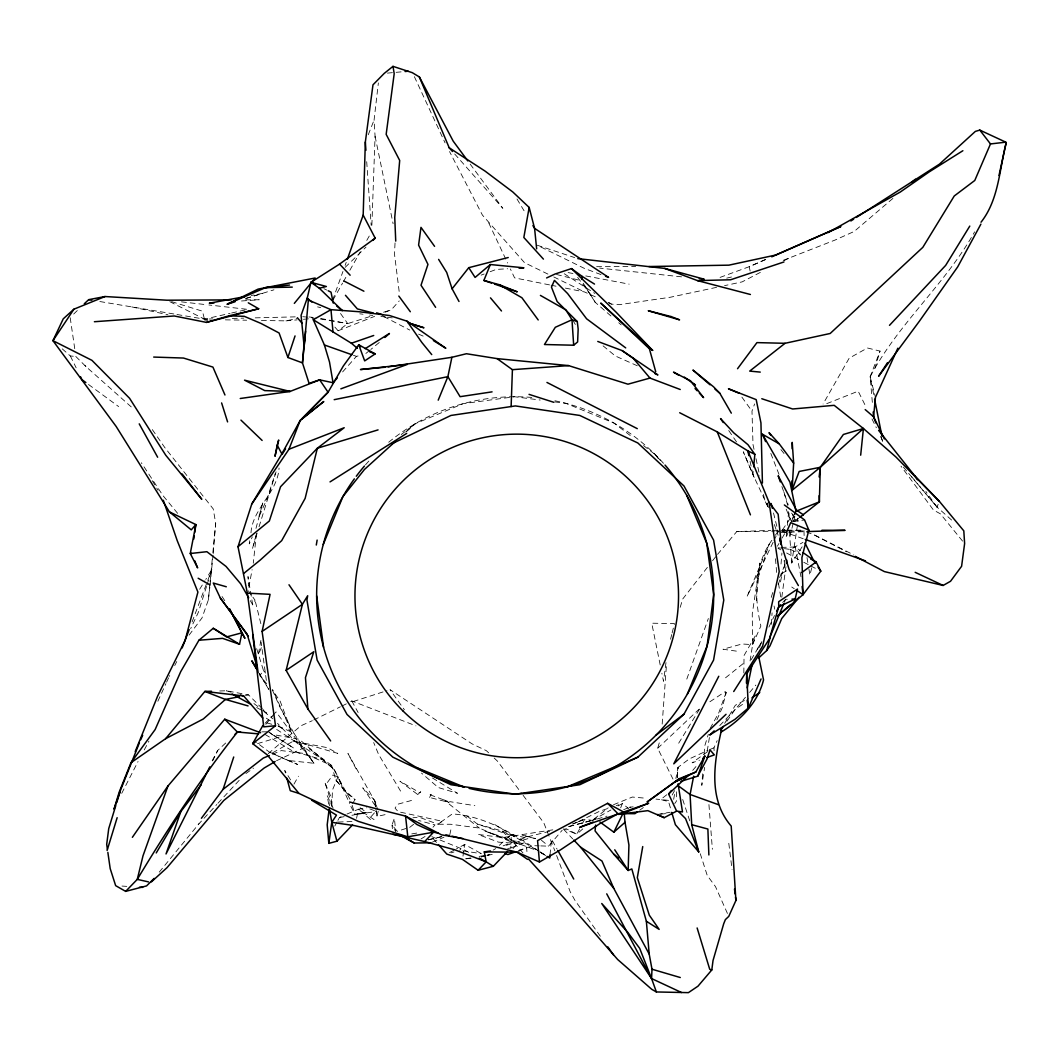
<?xml version="1.0" encoding="UTF-8"?>
<svg xmlns="http://www.w3.org/2000/svg" width="1059" height="1059" viewBox="0 0 1059 1059"><rect width="100%" height="100%" fill="white"/><g stroke="black" fill="none" stroke-linecap="round" stroke-linejoin="round"><path stroke-width="0.75" stroke-dasharray="5 3.75" d="M331.785 806.534L332.473 790.027L337.94 776.869L331.692 765.511L309.678 748.912L334.67 769.88L349.589 803.45M676.436 791.814L676.37 801.253L674.755 803.582M743.828 672.928L744.053 655.508L755.398 635.612L752.605 644.627L749.891 662.14M371.868 225.249L375.071 136.254L374.079 120.064L378.367 82.92M507.698 848.458L510.822 848.007L511.312 834.333L528.415 838.49L505.09 845.717M485.856 855.831L481.342 856.877L481.488 853.713L464.663 844.447L456.429 848.894M395.047 242.935L394.478 254.014L399.6 294.918M771.415 624.333L772.064 612.843M662.179 724.078L666.601 663M377.719 809.632L374.701 800.419L362.747 787.817L375.614 806.151L375.839 802.987L347.948 753.492L356.115 768.9M736.362 651.126L722.966 649.246L742.068 643.991L752.605 644.627L760.865 626.015C754.167 597.633 754.034 564.818 771.839 540.302M702.646 773.838L701.786 785.341L704.632 767.404M704.142 754.114L704.764 745.893L708.339 734.271M677.244 777.716L678.064 767.325L689.21 758.959L708.034 750.262M677.257 777.213L678.064 767.325L675.867 778.524M210.026 585.521L213.044 555.181M213.177 553.579L215.679 523.172L213.216 508.916L164.727 447.467L150.603 427.121M781.026 564.01L781.939 552.983M256.477 533.524L253.273 563.229M550.031 854.878L551.501 839.125L557.06 849.106M756.338 600.705L759.912 563.017L752.261 613.902L752.605 644.627M786.731 531.658L786.135 537.985L788.187 531.817M787.327 525.343L788.677 511.126M189.084 635.122L202.004 617.94L208.371 599.871L209.934 583.549M210.079 581.921L212.263 559.073M212.885 552.546L215.679 523.172M753.201 471.467L752.909 474.578L767.735 506.162M208.371 599.871L209.841 587.123M329.548 805.78L330.342 799.439L325.166 783.276L326.556 783.66L332.844 775.042L337.94 776.869L350.794 800.842M665.992 662.59L663.503 681.308L661.862 673.246M781.794 597.25L785.95 566.644M802.126 546.801L791.708 563.004L797.559 524.562M249.739 540.739L249.249 543.916L252.307 536.86M250.983 532.796C252.492 508.505 277.524 492.912 279.06 468.065M707.227 751.096L709.57 736.429M462.982 856.135L464.663 844.447L459.659 850.337M673.67 799.333L674.993 791.589M260.885 640.391L258.264 654.859L261.983 646.255M248.878 587.295L252.108 569.649M429.623 797.48L431.039 794.356L429.623 797.48L448.606 802.312L449.996 801.676L474.856 805.687M780.509 581.881L782.191 573.276L787.711 570.179M356.565 818.329L358.471 809.235L366.758 807.792M449.797 834.744L451.584 826.311M378.222 811.168L376.964 816.463L387.581 814.08M791.708 563.004L789.789 537.178L793.284 522.815M793.681 521.213L794.846 516.435M811.75 567.77L809.936 575.13L808.599 567.134M670.572 639.199L671.737 634.526M672.134 632.964L674.464 623.619L651.748 623.195L660.564 666.786M256.066 535.06L252.439 548.787L257.165 533.061M255.974 528.401L262.751 503.012L258.555 517.838L267.265 498.193L275.366 473.267M672.981 779.08L657.679 748.303L660.194 739.685M872.338 402.38L870.141 376.752L874.986 368.055L880.042 351.098L867.427 347.987L849.186 358.18L823.081 404.008M259.045 526.773L276.068 471.837M771.27 597.355L773.096 591.306M206.545 586.395L198.324 612.38L190.673 628.609M207.021 584.872L211.853 569.583L205.764 579.419M757.9 578.386L769.178 544.127L746.939 596.786L773.269 541.956M791.761 521.015L793.284 516.382M680.209 607.297L682.671 599.05L708.564 565.863M778.193 584.515L785.209 564.765M686.801 679.084L708.352 618.522M332.632 300.121L342.944 271.475M345.115 265.412L346.214 262.367M754.021 449.334L753.015 444.648L751.983 411.13L754.617 403.942M192.089 621.937L207.207 581.907M207.789 580.358L211.853 569.583M873.649 394.398L870.141 376.752L880.042 351.098M368.254 134.771L374.079 120.064M620.653 807.845L622.388 803.529L628.636 808.613M759.488 647.446L761.275 643.065M786.162 509.154L791.55 521.756L793.972 515.892M779.609 577.552L784.64 565.374L784.335 560.688M784.348 602.319L785.606 599.301L788.783 599.222M951.617 520.048L936.99 507.062L939.412 501.41M716.877 719.882L722.198 707.849L726.262 692.401L725.124 691.699L707.994 703.017M714.11 750.632L713.965 747.813L717.168 740.678M157.857 701.243L165.906 683.664M166.581 682.195L168.593 677.8M773.983 540.474L778.246 531.578M212.674 760.918L217.677 750.513L228.122 740.731M768.887 627.113L774.5 615.531M121.719 793.35L138.041 761.527M250.308 600.625L252.704 604.835L255.02 600.149L252.174 596.164M174.722 665.582L176.774 661.544M579.683 828.76L576.824 834.201L563.626 828.813M582.556 823.32L584.714 819.242L592.299 820.407L606.979 816.145M144.249 749.904L148.922 741.181M212.197 760.693L217.677 750.513M672.161 795.018L675.748 788.412M334.79 826.06L337.133 821.784M337.914 820.354L339.476 817.508L345.446 814.755M710.126 728.446L718.836 712.707L726.064 692.573L725.124 691.699M293.978 784.11L298.439 776.234M332.897 300.2L342.573 283.11M343.381 281.694L346.611 275.989M349.841 270.297L360.325 251.79M366.785 240.393L370.015 234.701M777.412 546.179L778.974 543.466M782.124 538.038L785.262 532.611M724.674 723.376L735.303 705.281L748.25 698.49M169.268 676.344L169.718 675.576M751.175 659.691L761.871 641.595M757.185 649.26L761.09 642.879M678.687 743.206L700.092 708.233M352.528 803.635L355.043 799.558L343.315 788.942L335.796 779.94L331.692 765.511L303.959 753.439L281.363 750.593L270.826 754.935M199.661 589.254L204.89 580.822M874.986 368.055C903.367 319.156 946.931 281.376 974.611 231.855M417.749 794.528L420.767 791.748L417.749 794.528L399.931 781.211L419.179 792.344M782.442 529.871L793.045 514.343M726.937 721.232L735.092 709.517L745.47 697.299M775.4 535.192L778.074 531.366M712.548 560.754L716.533 555.644M717.539 554.373L736.746 531.605L770.846 530.387M256.662 648.651L263.545 670.718L259.72 675.523L266.828 683.876L261.11 642.006M159.247 872.126L199.026 823.69L216.83 804.469M265.796 724.369L274.029 714.388M749.626 692.414L755.861 685.08M692.732 770.37L697.788 764.413M432.985 827.211L434.971 824.908L418.517 820.447M540.778 845.903L548.602 846.167L562.21 830.23M512.993 848.669L516.064 845.161M342.613 371.934L356.446 356.353L360.537 355.4M385.251 312.167L391.327 309.771L399.23 300.928M782.654 602.531L785.606 599.301M217.942 803.265L240.194 779.239M719.763 725.574L735.092 709.517L745.483 702.329M265.081 723.244L271.686 716.427M272.785 715.302L276.095 711.886L313.927 763.287L287.81 760.415L269.37 752.089L255.709 741.869M73.706 314.046L78.419 309.466M345.181 267.331L365.964 247.144M657.679 748.303L698.914 709.358M198.245 824.418L199.026 823.69M499.358 845.32L511.312 834.333M582.781 828.893L576.824 834.201L565.691 828.495M379.268 342.494L370.822 349.47M406.722 431.331L415.34 423.666L463.154 403.678L514.515 396.741L540.209 400.037M268.192 753.664L300.849 725.812L312.326 720.689M405.597 432.059L415.34 423.666L401.242 434.547M892.909 198.417L854.176 231.458L835.008 240.075L782.416 260.66M725.534 677.813L743.987 662.947M365.871 353.454L369.591 350.463M781.966 531.446L784.547 529.394M794.859 521.24L798.738 518.169M568.974 826.549L592.299 820.407L608.197 807.832M666.773 794.74L660.723 799.532L655.984 799.108M413.606 824.312L409.926 827.211L397.35 831.275M334.882 327.099L338.112 330.752L347.709 323.604L372.636 315.701M639.742 810.175L643.369 807.54M707.452 751.744L692.096 762.824L699.509 760.177M245.926 773.533L253.551 768.132M350.741 701.667L351.813 700.926L415.922 725.852M421.032 838.927L425.069 836.464M276.518 760.746L309.599 745.165L337.755 753.386L327.337 747.667L293.25 741.168L270.442 754.021M791.55 521.756L798.155 517.93M784.401 548.628L790.623 549.489L802.947 542.367M493.137 850.112L495.758 848.603M592.299 820.407L610.924 809.963M618.085 805.939L622.388 803.529L616.285 805.608M518.486 851.449L526.561 847.041L527.064 853.21M449.559 852.601L455.052 849.636M578.77 821.506L599.513 811.3L608.66 808.189M760.349 272.388L742.134 281.879L724.568 285.639M784.07 260.62L788.518 258.422M313.808 719.961L340.402 706.79M341.885 706.062L346.319 703.864M346.942 814.067L358.471 809.235L374.171 819.679L370.69 819.626L358.471 809.235M765.405 259.574L749.203 266.709L718.386 278.014M765.736 259.455L749.203 266.709L750.434 272.428M432.324 842.17L443.973 837.219M709.517 749.64L713.965 747.813M623.685 809.645L628.053 807.871M613.545 804.708L632.329 797.043L646.533 798.287M572.734 823.942L577.261 822.115M826.748 403.651L858.174 391.181L866.169 407.265M510.822 848.007L525.926 841.984M572.681 824.021L577.195 822.234M578.691 821.638L584.714 819.242L581.788 820.288M338.112 330.752L374.608 316.363M481.117 275.141L484.122 274.003M490.145 271.713L496.168 269.423L507.592 268.761M503.144 845.837L526.773 836.994L551.395 830.878M518.208 850.867L532.942 845.651L539.203 845.863M353.269 701.495L386.959 690.667M383.543 312.246L391.327 309.771M245.953 298.439L273.95 289.822M245.648 298.545L262.486 293.396L251.208 295.474M257.549 743.63L281.76 736.323M451.094 852.839L453.94 852.005M481.342 856.877L485.578 855.712M486.981 855.328L489.801 854.547L478.536 856.532M411.501 800.458L397.562 804.271L395.06 808.149L398.184 811.684L442.278 821.281L437.91 824.233L419.483 817.296L412.984 817.733M568.67 826.563L596.151 819.229M726.726 278.146L731.465 276.995M428.485 839.787L442.252 836.544M428.193 839.787L442.08 836.544M487.365 855.473L494.884 853.726M351.932 815.311L366.374 812.346L358.577 806.587M176.985 314.51L204.44 319.13L230.055 313.345M231.656 312.987L247.66 309.374L208.914 304.979M261.401 320.453L285.97 320.877L296.785 318.574M716.572 287.346L670.254 297.261L619.409 304.661L611.453 304.132L608.448 302.768M245.476 695.511L248.574 694.903L262.208 708.55M339.476 817.508L344.149 816.674M657.361 814.49L670.215 812.24M470.487 857.949L464.041 859.074L471.89 858.121M350.847 806.362L354.95 814.278L366.374 812.346M552.811 829.846L502.853 837.55L478.033 834.452L498.498 842.143L523.239 843.877L484.797 831.063L537.456 850.668M411.779 833.91L418.027 832.851M358.167 814.212L376.673 811.406M793.178 521.531L804.588 519.969M633.15 806.826L629.509 807.276L632.766 806.971M660.512 814.172L666.786 813.524M285.97 320.877L297.089 319.871M303.443 319.288L316.151 318.124M387.422 73.111L403.439 71.668M241.492 300.981L259.19 299.763L244.364 299.843M338.218 822.062L352.713 821.493M772.461 530.321L785.196 530.294M780.682 532.465L805.449 531.644M219.729 690.971L226.335 690.772L248.574 694.903M781.277 547.397L795.243 546.987L800.458 550.733M169.811 301.669L204.44 319.13L212.634 318.918M232.305 318.428L243.782 318.15M255.245 317.859L296.229 316.84M302.781 316.681L312.471 317.674M736.746 531.605L774.407 531.208M776.048 531.194L780.96 531.141M782.601 531.128L787.512 531.075M789.154 531.062L803.887 530.903L814.517 535.047L853.819 554.969M261.877 731.848L266.775 731.809M596.627 266.683L635.704 266.564M782.27 530.109L785.566 530.122M787.221 530.122L803.755 530.188M225.368 319.844L246.654 320.202M786.744 530.347L803.887 530.903M171.558 301.643L202.441 311.174L204.44 319.13L207.617 319.288M122.01 886.065L126.776 886.37M204.639 320.083L207.882 320.308M62.229 348.848L70.357 355.983L76.01 356.459M681.533 276.836L599.646 268.112M668.547 800.392L660.723 799.532L668.56 801.623L671.287 810.85M181.46 301.855L207.299 304.793M308.976 316.945L313.358 317.462M359.782 313.821L363.025 314.219M369.525 315.039L372.768 315.436M380.883 316.456L385.754 317.065M387.382 317.263L392.254 317.872M539.018 851.105C512.847 833.38 484.612 816.079 452.286 813.908L437.91 824.233L450.962 824.273L479.383 828.085L514.184 843.255L522.987 852.945M204.44 319.13L207.723 319.54M554.678 401.891L565.916 403.333L613.863 423.004L633.176 437.738M778.18 547.755L782.853 548.403M462.77 850.814L481.488 853.713M448.606 802.312L445.19 800.908L479.383 828.085M320.48 319.024L347.709 323.604L339.436 311.968M99.85 301.537L175.37 314.232M320.798 318.494L347.709 323.604M268.404 731.795L271.898 734.324L299.287 739.288L334.67 769.88M568.127 272.587L572.945 273.5M585.786 275.936L629.139 284.143M549.528 284.897L514.568 277.868L510.385 268.96M551.117 285.228L557.471 286.499M565.413 288.101L584.475 291.94L596.469 297.354M131.753 306.898L167.944 314.748M317.568 306.885L320.705 307.6M293.25 741.168L309.599 745.165M556.505 274.466L581.841 280.873M535.404 838.649L521.915 835.088L535.563 838.582M271.832 724.263L267.08 722.953L264.949 720.504M477.503 824.127L502.323 831.077L514.873 836.782L477.503 824.127L466.437 815.682M231.047 692.176L226.335 690.772L229.221 692.361M537.191 245.211L574.68 257.589M353.402 355.268L356.446 356.353M782.045 531.194L803.675 538.885M369.816 808.917L375.919 811.181L370.584 817.23L370.69 819.626M601.022 274.599L584.449 268.43L538.674 245.94M443.575 799.744L447.547 801.279M430.113 794.832L445.72 800.578M431.86 836.663L464.146 849.847L471.03 853.594M287.81 760.415L297.619 764.466L269.37 752.089M418.57 334.128L424.5 336.696M637.346 365.792L615.332 355.983L602.783 345.605M278.173 726.011L293.912 733.172L313.927 763.287C303.88 747.919 289.756 736.733 277.524 723.337M790.623 549.489L800.657 554.267M547.927 274.096L524.536 262.685L482.414 215.083L449.546 151.569M553.778 276.955L584.475 291.94M323.855 288.644L326.715 290.047M383.808 316.575L409.767 330.064M814.517 535.047L846.538 551.792M803.781 562.276L809.447 565.241M810.863 565.983L817.958 569.689M778.047 548.324L780.92 549.886M786.638 552.997L799.519 560.012M256.649 707.518L262.42 710.708M263.863 711.502L272.745 718.796M541.559 853.117L545.65 855.579M265.081 734.443L293.184 751.4L322.77 759.713L275.049 728.367M494.659 824.484L538.449 851.145M539.852 852.005L546.947 856.321M432.443 777.981L457.528 793.297L438.267 787.525L421.508 773.096M271.898 734.324L293.74 748.131L269.741 732.656M564.262 273.752L594.801 293.409M608.673 302.344L611.453 304.132M540.355 851.966L547.066 856.294M266.312 718.187L272.878 722.463M278.133 725.892L284.712 730.167M791.748 587.03L794.263 588.725M88.493 384.47L118.661 406.59M253.922 703.573L261.613 709.292M262.897 710.245L266.749 713.104L263.347 709.689M643.488 445.587L655.071 454.417L662.603 462.902M335.796 779.94L346.849 793.191L355.043 799.558M541.401 840.224L548.602 846.167M595.158 302.278L583.138 283.071L595.158 302.278L613.77 318.428M618.747 322.73L621.223 324.888M75.785 356.446L85.964 366.599L133.394 408.814M488.609 752.79L486.385 750.699L471.983 743.815L390.016 689.687L404.406 709.782M494.156 758.019L497.478 761.156L522.127 793.998M784.017 453.504L779.12 447.348M502.323 831.077L514.184 843.255M563.692 829.382L572.694 838.86M454.682 153.979L502.813 208.279L469.759 163.549M433.21 838.702L437.393 843.441M263.545 670.718L265.637 673.074M903.393 467.098L907.603 472.102M908.648 473.347L936.99 507.062L925.857 491.442M911.574 476.696L936.99 507.062M346.849 793.191L343.315 788.942L337.94 776.869M177.621 513.337L162.94 495.559L141.337 462.757M84.998 365.434L85.964 366.599M396.94 830.958L392.042 824.974L394.372 818.21L395.788 831.778L392.042 824.974L392.783 832.665M962.591 541.109L940.339 513.8L933.442 510.014L900.997 466.185M791.589 513.086L798.049 521.359L797.401 518.235M655.071 454.417L660.022 460.837M590.962 295.289L577.645 277.392M523.106 795.309L543.823 822.883L554.85 850.814M741.882 397.112L751.983 411.13M248.388 590.856L251.235 594.84M600.321 936.235L574.931 900.335L570.139 891.612L555.419 852.323M728.738 430.55L736.945 442.503M222.033 596.508L225.541 601.896M800.233 555.022L795.243 546.987L800.961 576.718M290.59 779.901L284.739 770.436L285.586 773.56M572.734 320.189L575.831 325.245M152.205 480.654L158.069 490.291M268.801 689.515L259.124 673.246M516.991 198.973L525.37 212.965M259.389 673.537L268.615 689.078M400.58 791.099L378.619 754.485L373.681 742.571M351.813 700.926L358.114 712.508M293.912 733.172L279.602 706.485L272.481 690.177L280.211 701.296L291.755 732.113L272.573 689.435M767.682 506.202L764.73 500.616L763.486 494.434M414.373 76.685L445.045 142.833M871.981 418.98L876.349 427.757M880.717 436.533L883.285 442.874L880.995 436.745M70.357 355.983L76.155 367.817M682.711 799.479L689.819 821.082M333.161 808.176L327.191 795.653L328.806 805.065M488.728 222.933L507.592 263.016M727.427 913.44L715.5 886.635L707.253 875.502L700.277 853.739M770.82 453.451L779.08 474.604M325.166 783.276L331.335 797.626L331.48 805.846M754.207 477.424L743.312 451.809L752.909 474.578L749.878 460.361M74.739 348.676L70.172 317.475M774.341 524.496L778.1 535.258M781.899 486.531L788.28 504.997M352.17 805.317L354.95 814.278M783.951 492.078L787.936 506.361M260.858 623.672L255.02 600.149M870.141 376.752L875.449 397.31M773.507 512.966L778.206 531.87M767.285 502.999L768.41 507.605M767.034 503.303L767.762 506.44M756.033 458.706L759.74 475.901M375.071 136.254L393.101 223.701M774.076 606.026L774.698 609.19M806.998 557.55L808.335 565.532M776.644 572.442L775.453 558.331M778.471 583.337L780.827 597.369M252.704 604.835L248.005 576.559L248.441 585.826M375.614 806.151L374.701 800.419L375.601 806.839M375.839 808.441L376.964 816.463L376.382 812.054M728.791 843.308L732.047 869.452M784.15 560.463L784.64 565.374M708.934 804.562L712.376 849.265M366.705 161.696L371.166 225.315M803.966 530.572L804.165 536.86M789.021 512.993L789.273 521.054M789.59 530.731L789.789 537.178M365.514 464.808A198.523 198.523 0 0 1 370.968 458.812M388.693 442.238A198.523 198.523 0 0 1 532.32 397.482M554.903 400.752A198.523 198.523 0 0 1 663.953 463.829"/><path stroke-width="1.5" d="M855.275 556.359L884.384 571.595L943.119 585.455L950.532 581.272L961.598 566.287L964.617 543.585L963.809 530.863L939.412 501.41L895.94 456.998L863.416 428.524L820.288 467.297L791.933 490.436L792 480.826M792.185 448.778L792.225 442.371L793.654 463.14L792.225 487.895M746.436 683.174L746.688 673.881L769.496 638.762L778.722 606.833L778.669 601.724L797.48 589.069L795.15 599.05L778.722 606.833L776.618 611.189M347.312 259.309L363.184 215.123L365.329 142.118L372.98 84.826L384.218 73.402L392.995 66.36L412.269 72.661L419.364 76.963L453.226 141.178L467.813 160.915M388.123 366.891L451.889 357.293L466.437 353.732L497.042 358.617L512.41 369.67L511.126 406.563M595.608 825.067L595.079 830.918L613.691 854.097L628.159 870.458L631.826 868.949L646.361 921.251L649.207 954.08L651.987 969.223L651.576 978.556L656.381 991.952L688.403 992.64L697.987 986.181L711.807 969.938L713.025 960.539L723.707 923.739L725.389 919.596L728.751 916.419L735.912 900.481L731.213 826.073C708.339 799.585 713.885 763.46 721.007 732.126L721.656 730.538M304.462 339.965L302.464 362.893L309.069 383.345L319.672 379.863L333.042 382.723L337.305 377.931M311.836 302.014L307.242 298.122L301.074 315.37L304.145 346.545L308.354 300.041L307.242 298.122L310.949 282.316L339.568 264.101L375.19 238.156L363.184 215.123M550.031 854.878L549.74 858.028L547.013 856.387M875.859 422.925L873.582 416.796L875.449 397.31L897.847 348.212M753.651 466.794L754.868 454.337L747.985 444.701L733.728 432.813L720.544 418.583L723.284 422.567M305.601 331.215L302.464 362.893L287.902 357.492L279.086 332.989L261.017 323.445L244.232 316.31L228.943 315.834L206.452 322.399L174.272 315.979L94.397 321.724M860.676 455.185L863.416 428.524L834.174 405.332L792.648 408.986L761.792 398.727M819.136 476.974L820.288 467.297L843.388 434.468L863.416 428.524M329.164 808.944L327.191 824.789L328.833 843.361L336.947 841.19L352.581 824.868M786.387 563.428L786.824 560.198M328.833 843.361L331.771 822.314L329.614 809.764M193.797 539.031L194.247 535.814M194.71 532.611L195.862 524.576L169.44 511.907L116.146 426.446L52.95 340.68L63.262 318.825L73.931 309.175L105.053 296.533L166.925 300.213L231.18 299.896M316.297 545.028L317.131 540.09M642.734 846.578L637.319 877.659L649.299 915.175L659.161 929.392L646.361 921.251M419.364 76.963L449.215 147.81L485.022 171.068L512.794 191.97L529.169 207.445L523.834 237.481L543.426 259.111M747.257 687.86L752.075 664.721M581.695 279.43L582.225 276.452L571.489 268.589L554.929 274.069L546.603 277.948M693.671 776.128L690.084 794.475L691.712 824.696L698.741 851.926L675.377 824.683L671.737 812.385M277.206 445.177L275.009 456.297L278.689 440.014L277.206 445.177L282.118 454.377L285.573 448.844M451.889 357.293L447.878 376.66L438.214 400.156M198.933 640.232L222.562 638.352L239.533 644.269L241.955 632.805L229.485 608.819L244.907 638.352L241.955 632.805L226.573 636.936L213.256 628.291L198.933 640.232L180.732 671.631L155.143 729.558L130.959 762.705L119.217 792.066L114.028 809.195L120.382 790.596M856.36 217.426L939.359 164.211L975.365 131.395L979.813 130.098L1005.785 142.158L1006.05 143.309C999.312 169.956 998.756 199.741 981.018 222.218M438.214 833.195L433.594 832.189L407.808 836.822L358.273 821.374L298.969 793.429L267.199 754.868L252.691 743.656L275.512 725.733L262.103 631.429L270.071 594.351L247.343 593.106L238.01 546.722L251.777 504.005L281.442 454.576L300.213 420.423L328.078 392.24L343.328 366.004L358.749 344.784L375.177 353.891L364.68 360.894L358.749 344.784L360.788 346.677M998.981 175.529L1006.05 143.309M330.646 740.943L307.904 708.987L286.129 670.347L302.411 604.332L307.679 595.727L306.938 600.082L317.131 660.075L347.021 714.454L392.849 757.159L450.949 784.732L515.362 794.237L579.763 784.732L637.862 757.159L683.968 714.203L713.581 660.075L723.774 600.082L713.581 540.09L683.968 485.962L637.862 443.006L579.763 415.446L515.362 405.928L450.949 415.446L392.201 443.615M784.362 504.958L804.588 519.969L808.824 530.096L801.901 557.709L803.053 594.642L777.505 616.06L790.636 604.543M758.535 658.089L766.729 650.53L770.608 635.453L783.726 603.815M721.007 732.126C740.479 720.424 757.953 702.395 763.552 679.904L758.535 655.706M115.775 805.634L108.733 828.588L106.694 844.367L107.396 849.186M116.715 802.563L120.011 791.854M107.105 850.47L117.152 817.68M201.422 818.25L223.092 789.339L233.721 757M287.902 357.492L295.051 335.915M201.236 784.693L180.758 811.671L166.025 853.964L209.814 766.862M680.911 781.33L697.802 776.141L704.87 756.086L702.845 758.456M260.607 732.749L224.76 719.207L167.957 786.003L143.005 855.818L137.273 879.38L125.664 891.374L115.656 885.655L110.202 868.618L107.859 852.389M120.474 790.318L139.431 742.716M189.19 629.628L182.135 647.949M791.933 490.436L799.174 471.454L820.288 467.297L819.375 501.847L802.603 515.111M251.777 504.005L288.961 449.254L300.213 420.423L323.789 401.52L301.709 419.06L328.078 392.24L319.672 379.863L290.073 391.446L240.247 398.502M135.221 751.586L157.606 696.16L185.113 640.404L197.914 592.074L177.237 540.686L163.324 500.272M491.469 283.044L483.884 280.463L490.357 264.538L523.914 267.808L519.016 268.099M323.247 544.511L342.917 496.565L364.455 469.468L395.629 441.206M687.41 693.949L707.081 646.003L713.687 594.602L706.75 543.241L686.761 495.44M794.581 514.436L796.394 510.041L778.18 475.756L780.311 481.911M1005.785 142.158L990.483 143.945L974.77 180.48L954.265 195.968L922.826 247.343L830.19 333.479L785.037 343.301L756.947 342.613L737.541 368.717M140.728 739.738L142.674 735.264M761.064 678.965L748.369 707.981L735.092 719.26L709.702 735.012L714.19 730.869M786.758 531.525L790.729 522.656L808.824 530.096M599.937 822.009L613.836 832.175L623.341 812.69M718.77 676.264L673.789 763.83L726.024 714.309M697.802 776.141L706.896 759.277L710.02 749.904L714.322 754.882L706.909 757.529M980.899 224.111L957.68 266.894L919.477 321.089L878.626 376.223L887.482 362.694M262.87 725.521L252.691 743.656L254.703 742.465M695.856 771.985L679.322 778.669L647.036 802.034L674.662 782.085L695.856 771.985L704.87 756.086M722.225 727.559L720.597 730.353L723.31 726.434M156.229 852.945L180.758 811.671M969.792 226.083L945.661 265.385L889.494 325.338M733.715 691.527L762.679 646.056L779.212 571.529L769.086 502.35L747.866 450.882L717.274 431.913L679.693 412.745M336.947 841.19L331.771 822.314L336.471 815.126L311.69 800.247M73.931 309.175L52.95 340.68L91.921 360.325L129.582 398.29L165.733 455.198L201.792 499.305L182.135 473.969M132.375 837.312L167.957 786.003M766.729 650.53L769.999 645.858L781.754 618.522L799.015 597.223M796.778 590.406L803.053 594.642L820.791 571.172L816.118 561.972L803.066 552.599M240.658 732.007L237.401 732.034C200.72 778.775 167.865 828.482 137.273 879.38L148.445 881.882M678.078 783.832L682.499 811.935L676.635 811.115L668.613 794.025L671.38 790.504M458.997 301.471L452.1 288.803L468.766 267.675L508.227 257.522M154.164 878.388L146.566 885.906L125.664 891.374M294.323 303.364L315.132 278.014L258.131 289.107L227.275 304.171L235.058 301.775M130.959 762.705L165.628 738.679L204.877 691.434L211.482 691.236M778.722 606.833L780.682 604.689M331.771 822.314L354.5 825.623L424.699 841.574L433.594 832.189L417.114 824.643L405.571 816.118L349.642 802.007M438.439 844.619L446.805 854.084L462.426 859.365L478.112 870.26L486.16 861.841L484.281 851.886L490.516 850.973M478.112 870.26L493.322 866.288L507.539 851.436M84.296 303.748L88.691 299.657L91.881 300.2M372.887 240.406L375.19 238.156M668.613 794.025L688.681 775.122L674.662 782.085L679.322 778.669M235.085 734.205L237.401 732.034L258.568 733.874M151.384 881.895L167.018 867.665L223.714 800.525L264.141 768.027L275.141 761.553M384.92 337.477L389.434 333.466L365.183 348.676M613.836 832.175L625.022 822.327L624.161 812.875M794.237 601.406L796.62 599.315M911.653 182.439L915.4 179.236M490.357 264.538L475.094 277.432L468.766 267.675M577.274 321.565L571.992 319.765L555.326 327.284L544.458 344.519L573.674 345.221L577.618 341.951L578.161 329.045L577.274 321.565L557.14 301.537L551.461 287.135L554.426 280.383L567.584 293.515L586.593 318.785L625.71 347.895M238.01 546.722L269.33 521.002L280.556 486.743L317.343 448.222L344.201 427.73L288.961 449.254M243.583 573.568L260.315 559.986L281.694 540.633L305.138 498.392L317.343 448.222L378.063 429.888M785.037 343.301L749.706 371.1L760.269 372.106M223.092 789.339L263.307 758.045L269.33 755.557M655.998 735.171L683.968 714.203M801.875 572.495L816.118 561.972M637.319 811.935L634.897 813.683L621.659 813.616M751.969 697.841L759.766 692.467M262.103 631.429L302.411 604.332L288.988 584.767M286.129 670.347L313.808 651.722L305.455 677.654L307.904 708.987M850.867 220.974L853.62 219.2M330.024 481.898L406.722 433.369M962.883 150.722L929.352 171.796L900.256 192.05L828.098 232.609M799.479 517.163L803.45 514.859L796.394 510.041M452.061 836.186L517.136 852.191L539.455 862.026L560.357 849.953L599.712 823.73L618.363 813.59M333.042 382.723L329.508 362.019L324.411 344.982L313.279 319.725L330.977 309.665L358.697 311.69L389.646 315.556L407.027 321.181L445.813 348.239L433.383 340.561M593.014 822.075L579.75 827.317L648.664 803.251L624.889 812.677L607.601 803.318L537.562 840.634L539.455 862.026M607.601 803.318L618.602 814.384L647.843 810.651L664.178 817.694L676.635 811.115M165.628 738.679L203.328 718.968L225.408 699.43L239.308 696.716M771.746 256.821L840.872 226.507L775.704 255.047L728.883 265.16L648.876 266.537M227.275 304.171L265.531 287.638L289.517 285.043M637.862 757.159L567.174 786.837M796.262 511.166L819.375 501.847L819.123 495.678M340.852 388.838L407.291 364.428L360.484 369.551L384.907 367.248M515.27 851.913L507.896 854.52L505.09 853.647M313.279 319.725L351.376 343.235L373.721 335.491M783.978 261.944L730.604 279.775L697.484 280.609L664.734 268.417L577.804 258.621M680.235 389.5L649.974 378.076L627.961 384.192L568.551 365.607L497.042 358.617M618.602 814.384L624.889 812.677M206.452 322.399L231.775 315.781M234.939 314.96L258.687 308.751L248.296 302.808M319.302 288.233L326.371 286.499L310.949 282.316L319.302 288.233L342.401 310.671L336.683 306.011M228.943 315.834L258.687 308.751M334.181 399.68L447.878 376.66L460.096 396.675L492.078 391.856M88.903 299.618L105.053 296.533M244.761 296.666L209.325 303.205L214.143 302.874M275.512 725.733L263.731 726.858L252.691 634.513M405.041 71.522L408.244 71.231M512.41 369.67L568.551 365.607M807.104 531.592L845.082 530.347L821.943 530.255M191.719 553.473L190.276 553.513L195.862 524.576L191.255 529.857L169.44 511.907M791.96 599.129L795.15 599.05M265.531 287.638L292.271 287.121M392.929 834.214L400.858 835.75L414.307 843.03L430.867 842.779M484.281 851.886L517.136 852.191L527.567 859.392M153.687 357.068L183.472 358.048L212.912 367.076L224.958 394.994M139.484 887.19L142.661 887.402M699.284 278.689L704.129 279.192L664.734 268.417M262.817 718.042L243.649 695.948L204.877 691.434L225.408 699.43L248.071 705.903M462.823 838.529L441.484 834.823L405.571 816.118L407.808 836.822M445.905 834.863L448.976 835.525M373.218 312.987L357.36 308.91L345.459 295.302M697.484 280.609L750.407 294.495M691.712 824.696L707.875 829.038L708.868 854.957M483.884 280.463L499.358 284.712L517.269 291.834L494.5 284.077M424.699 841.574L454.893 849.847L486.16 861.841L493.322 866.288M226.295 586.765L213.269 583.046L220.325 598.017L248.428 636.459M651.987 969.223L680.275 977.523M240.499 695.008L243.649 695.948M408.853 323.061L423.944 327.787L408.165 322.796M711.807 969.938L709.729 969.289L697.126 927.962M298.969 793.429L290.272 790.689L286.87 778.233M376.607 312.829L382.921 314.827M529.037 394.372L553.844 402.314M324.411 344.982L351.866 354.725M805.224 539.441L865.468 560.873M718.32 804.641L690.084 794.475L678.713 786.109M605.549 276.28L608.568 277.392L534.583 228.36L532.902 225.567M597.766 341.448L622.123 350.595L657.904 374.939L654.965 373.628M369.512 351.707L375.177 353.891M416.465 767.51L464.411 787.181A198.523 198.523 0 0 1 354.355 478.853M739.129 393.286L728.46 388.785L756.192 399.627L760.944 422.885L762.427 483.023M308.354 300.041L330.977 309.665L333.016 332.116M699.324 393.074L703.6 397.628L690.547 380.83L673.511 372.133L678.991 375.349M681.506 992.521L651.576 978.556L601.75 903.512L627.643 932.185L639.676 948.334L651.576 978.556L606.728 893.836M915.175 572.323L943.119 585.455M657.361 814.49L664.178 817.694M810.691 559.059L813.564 560.423L815.364 563.11M310.949 282.316L315.251 284.434M328.158 290.748L331.017 292.152L333.254 303.112M747.866 450.882L754.868 454.337M343.725 280.9L363.899 291.212M546.947 382.445L637.293 428.657M479.277 858.094L486.16 861.841M232.106 693.963L250.877 704.328M198.152 578.24L209.536 584.634M656.381 991.952L651.762 989.331L617.675 959.52L564.804 898.919L528.494 858.995M540.408 295.408L565.863 309.85L571.992 319.765L573.674 345.221M765.631 441.603L762.387 434.203L779.265 443.88L793.654 463.14M499.358 284.712L521.902 297.738L538.197 319.95M692.705 383.358L695.445 384.96L684.313 377.136M401.07 834.995L414.307 843.03M213.256 628.291L239.533 644.269M582.225 276.452L594.509 284.077M573.819 840.052L580.57 847.16L601.975 861.033L613.757 888.355L649.207 954.08M622.123 350.595L633.242 358.313L649.974 378.076M85.872 382.537L81.94 379.651L80.497 376.7M648.863 347.365L652.635 350.397L616.126 312.206L571.489 268.589M613.691 854.097L618.522 858.055M351.376 343.235L357.399 348.332M865.19 409.581L873.582 416.796L884.344 438.876M710.02 384.801L692.943 370.054L713.567 386.813L719.776 393.22L731.319 413.142M714.904 389.01L719.776 393.22M652.635 350.397L600.731 303.086L649.392 348.768L655.72 371.722M240.949 420.119L262.116 440.438M678.753 811.803L685.544 818.594L698.741 851.926M224.76 719.207L237.401 732.034M878.599 430.338L914.724 475.835L939.412 501.41M339.568 264.101L350.145 275.208M695.035 388.521L697.179 390.797M779.265 443.88L769.019 432.641L770.846 435.315M449.215 147.81L452.497 151.503M297.38 317.74L302.199 323.419M490.476 297.87L501.489 310.975M431.741 354.606L421.826 342.441L407.027 321.181M580.57 847.16L613.757 888.355M979.813 130.098L990.483 143.945M769.086 502.35L778.153 514.237L781.343 544.472L789.101 569.411L798.38 585.574M220.325 598.017L247.078 634.05L256.913 666.31M398.819 296.07L410.31 311.73M434.574 246.337L420.979 227.367L418.596 245.106L427.955 264.393L421.005 285.268L435.62 307.335M914.724 475.835L917.504 479.74M607.84 946.878L613.479 954.861M818.077 567.134L820.791 571.172M614.75 849.808L628.159 870.458L628.927 845.016L625.022 822.327M438.625 259.389L446.713 272.441L452.1 288.803M256.86 669.288L251.83 660.803L256.688 669.103M762.387 434.203L790.001 482.242L795.799 510.412M248.693 597.819L240.684 583.813L226.044 566.433L206.876 551.699L190.276 553.513L197.636 567.902L194.684 560.688M557.855 850.523L573.726 879.023M139.219 423.852L157.645 457.236M805.025 543.015L813.564 560.423M717.274 431.913L750.434 514.846M779.728 539.865L781.343 544.472L779.768 538.171M221.609 402.936L227.592 421.906M529.169 207.445L534.583 228.36L536.648 248.839M771.164 503.515L772.329 508.241M748.197 452.471L748.872 455.622M874.602 399.217L881.935 436.109M392.995 66.36L394.2 73.68L386.164 134.347L399.693 160.465L394.742 217.413L395.735 241.121M747.138 700.224L748.369 707.981L746.688 673.881M316.641 595.913L323.577 647.261M247.343 593.106L258.131 672.69M734.496 889.044L735.105 893.955M735.515 897.211L735.912 900.481M802.1 586.487L803.053 594.642M873.172 411.991L873.582 416.796M365.329 142.118L365.911 150.285M665.026 465.06A198.523 198.523 0 0 1 469.097 788.359M356.287 476.232A198.523 198.523 0 0 1 364.455 466.039M290.073 391.446L264.737 390.599L244.55 380.168L290.073 391.446M671.022 316.548L648.267 310.75L679.56 319.844L671.022 316.548M402.724 710.708A161.775 161.775 0 0 0 673.153 637.293A161.775 161.775 0 0 0 474.366 439.803A161.775 161.775 0 0 0 402.724 710.708"/></g></svg>
